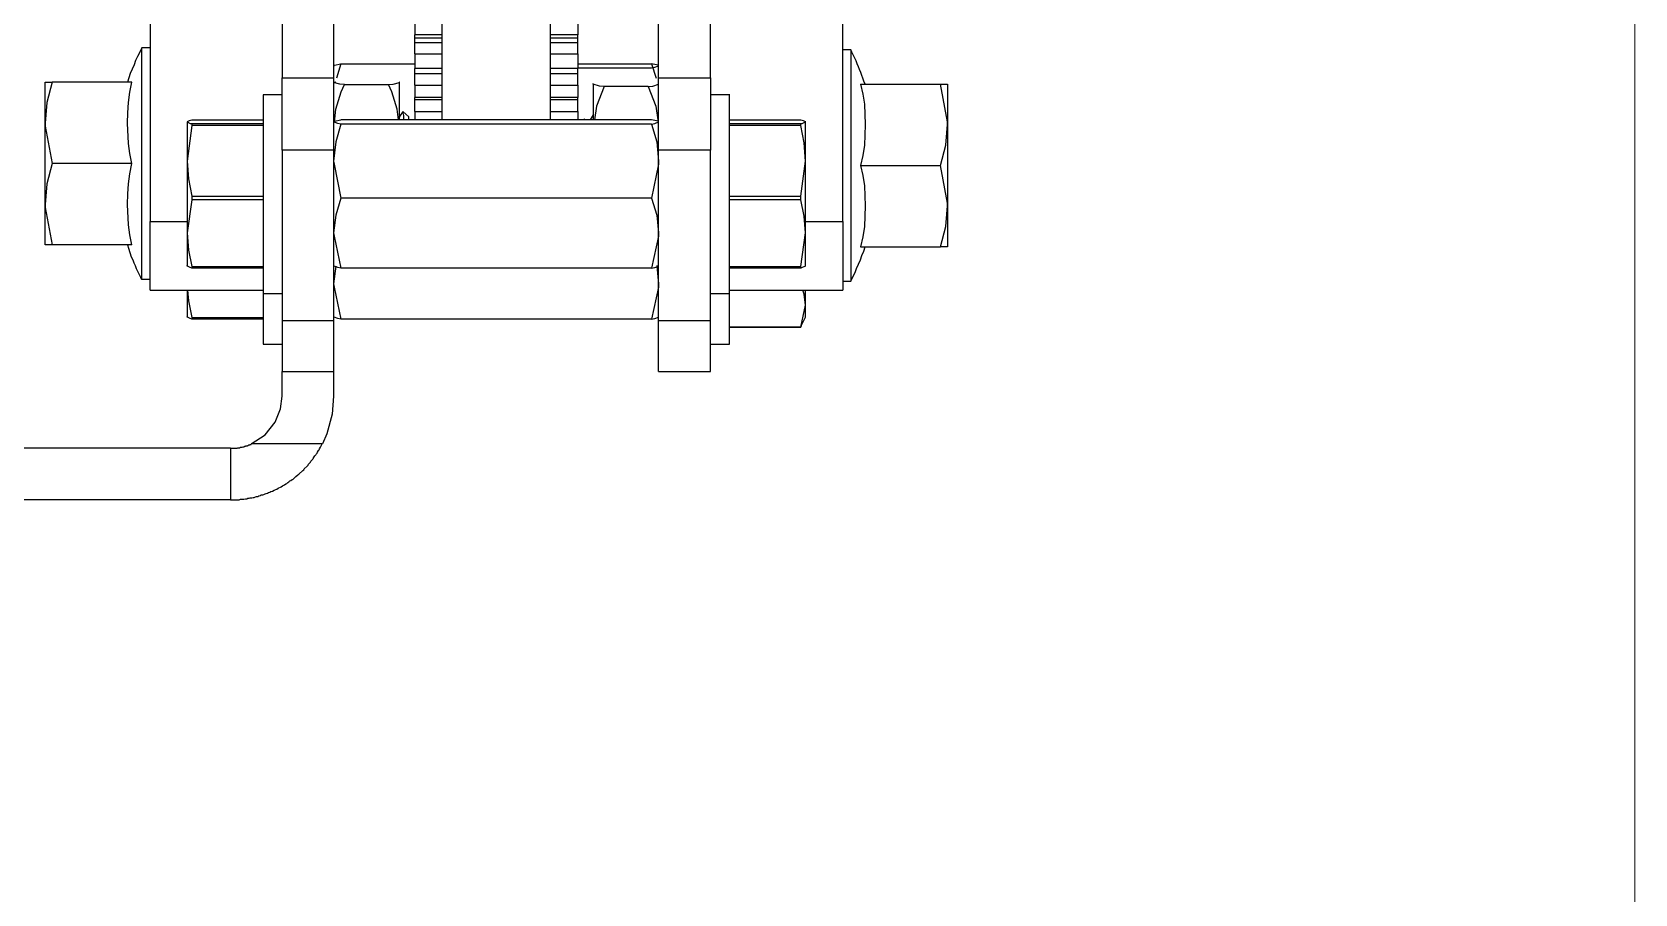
# Model space of a CAD drawing. Header units: inches. Extents: x 0 to 11, y 0.3 to 17.
# Drawn here: x 7.834 to 10.608, y 4.425 to 5.916 of the extents above; entities that cross this region are included whole.
import ezdxf

# ---------------------------------------------------------------- set-up
doc = ezdxf.new("R2010")
doc.units = ezdxf.units.IN
doc.header["$MEASUREMENT"] = 0
doc.layers.add('Layer 1', color=7, linetype='Continuous')

msp = doc.modelspace()

# ---------------------------------------------------------------- linework, layer by layer
at = {"layer": 'Layer 1', "color": 7, "lineweight": 18, "true_color": 0xffffff}
msp.add_lwpolyline([(10.6075, 16.6292), (10.6075, 0.3292)], dxfattribs=at)
at = {"layer": 'Layer 1', "color": 7, "lineweight": 25, "true_color": 0xffffff}
for points in [[(8.5433, 7.3783), (8.5433, 5.7642)], [(8.7308, 7.3783), (8.7308, 5.7642)], [(8.2667, 7.305), (8.2667, 5.8367)], [(8.3558, 7.305), (8.3558, 5.8367)], [(8.9183, 5.8367), (8.9183, 7.305)], [(9.0083, 5.8367), (9.0083, 7.305)], [(8.0133, 6.285), (8.0233, 6.2408), (8.03, 6.2058), (8.0367, 6.1625), (8.0383, 6.1258), (8.0383, 5.5883)], [(9.2367, 5.5883), (9.2367, 5.9667)], [(8.4967, 5.94), (8.4967, 5.9108)], [(8.7783, 5.94), (8.7783, 5.9108)], [(8.5433, 5.9108), (8.4967, 5.9108)], [(8.4967, 5.9058), (8.4967, 5.9108)], [(8.7783, 5.9108), (8.7308, 5.9108)], [(8.7783, 5.9058), (8.7783, 5.9108)], [(8.0242, 5.8883), (8.0208, 5.8808), (8.0167, 5.8733), (8.0133, 5.8667), (8.0108, 5.8592), (8.0042, 5.8442), (7.9992, 5.8292)], [(8.0383, 5.8883), (8.0242, 5.8883)], [(8.0242, 5.4883), (8.0242, 5.8883)], [(8.4967, 5.9058), (8.5433, 5.9058)], [(8.4967, 5.8975), (8.4967, 5.9058)], [(8.4967, 5.8975), (8.5433, 5.8975)], [(8.4967, 5.8783), (8.4967, 5.8975)], [(8.7308, 5.9058), (8.7783, 5.9058)], [(8.7308, 5.8975), (8.7783, 5.8975)], [(8.7783, 5.8975), (8.7783, 5.9058)], [(8.7783, 5.8783), (8.7783, 5.8975)], [(9.2508, 5.885), (9.2367, 5.885)], [(9.2758, 5.8258), (9.2733, 5.8308), (9.2683, 5.8458), (9.2658, 5.8508), (9.2642, 5.8558), (9.2617, 5.8608), (9.26, 5.8658), (9.2525, 5.8808), (9.2508, 5.885)], [(9.2508, 5.885), (9.2508, 5.485)], [(8.3567, 5.8575), (8.3558, 5.8575)], [(8.3567, 5.8575), (8.3575, 5.8583), (8.3683, 5.8608), (8.4967, 5.8608)], [(8.3683, 5.8608), (8.3608, 5.8358)], [(8.4967, 5.8783), (8.4967, 5.8525)], [(8.4967, 5.8783), (8.5433, 5.8783)], [(8.4967, 5.8442), (8.4967, 5.8525)], [(8.5433, 5.8525), (8.4967, 5.8525)], [(8.7308, 5.8783), (8.7783, 5.8783)], [(8.7783, 5.8525), (8.7308, 5.8525)], [(8.7783, 5.8783), (8.7783, 5.8525)], [(8.7783, 5.8608), (8.9058, 5.8608)], [(8.7783, 5.8542), (8.9058, 5.8542), (8.9117, 5.855), (8.9183, 5.8575)], [(8.7783, 5.8442), (8.7783, 5.8525)], [(8.9183, 5.8575), (8.9175, 5.8583), (8.9058, 5.8608), (8.9142, 5.8358)], [(8.9183, 5.8575), (8.9183, 5.8583)], [(7.8692, 5.8292), (7.86, 5.7942), (7.8567, 5.7583)], [(7.8567, 5.7583), (7.8567, 5.8292)], [(7.8567, 5.8292), (7.8692, 5.8292)], [(8.0067, 5.8292), (7.8692, 5.8292)], [(8.0067, 5.5475), (8.0033, 5.565), (8.0008, 5.5825), (7.9992, 5.6175), (8, 5.6358), (8.0008, 5.6533), (8.0033, 5.6708), (8.0067, 5.6883), (8.0033, 5.7058), (8.0008, 5.7233), (7.9992, 5.7583), (8, 5.7758), (8.0008, 5.7942), (8.0033, 5.8117), (8.0067, 5.8292)], [(8.3558, 5.7117), (8.2667, 5.7117), (8.2667, 5.8367)], [(8.2667, 5.8367), (8.3558, 5.8367)], [(8.3558, 5.8367), (8.3558, 5.7117)], [(8.375, 5.825), (8.3667, 5.8258), (8.3558, 5.8283), (8.3567, 5.8292), (8.36, 5.83)], [(8.3567, 5.8292), (8.3558, 5.8283)], [(8.3575, 5.76), (8.36, 5.7825), (8.3692, 5.8125), (8.375, 5.825)], [(8.375, 5.825), (8.4508, 5.825)], [(8.4683, 5.7642), (8.4658, 5.7825), (8.4567, 5.8125), (8.4508, 5.825), (8.4592, 5.8258), (8.47, 5.8283)], [(8.47, 5.8283), (8.4692, 5.8292)], [(8.47, 5.8283), (8.47, 5.8292), (8.4692, 5.8292)], [(8.47, 5.7642), (8.47, 5.8283)], [(8.4967, 5.8442), (8.5433, 5.8442)], [(8.4967, 5.8242), (8.4967, 5.8442)], [(8.4967, 5.8242), (8.4967, 5.8025)], [(8.4967, 5.8242), (8.5433, 5.8242)], [(8.7308, 5.8442), (8.7783, 5.8442)], [(8.7308, 5.8242), (8.7783, 5.8242)], [(8.7783, 5.8242), (8.7783, 5.8442)], [(8.7783, 5.8242), (8.7783, 5.8025)], [(8.805, 5.8258), (8.805, 5.8267)], [(8.805, 5.8258), (8.805, 5.8267)], [(8.8242, 5.8217), (8.8158, 5.8225), (8.805, 5.8258), (8.805, 5.7642)], [(8.9, 5.8217), (8.9083, 5.8225), (8.9183, 5.8258)], [(9.0083, 5.7117), (8.9183, 5.7117), (8.9183, 5.8367)], [(8.9183, 5.8367), (9.0083, 5.8367)], [(8.9183, 5.8258), (8.9183, 5.8267)], [(9.0083, 5.8367), (9.0083, 5.7117)], [(9.2675, 5.8258), (9.4058, 5.8258)], [(9.2675, 5.8258), (9.2717, 5.8083), (9.2742, 5.7908), (9.2758, 5.7558), (9.275, 5.7375), (9.2742, 5.72), (9.2717, 5.7025), (9.2675, 5.685), (9.2717, 5.6675), (9.2742, 5.65), (9.2758, 5.615), (9.275, 5.5975), (9.2742, 5.5792), (9.2717, 5.5617), (9.2675, 5.5442)], [(9.4058, 5.8258), (9.4183, 5.8258), (9.4183, 5.7558)], [(9.4183, 5.7558), (9.4183, 5.7608), (9.4058, 5.8258)], [(8.2667, 5.8075), (8.2342, 5.8075)], [(8.2342, 5.8075), (8.2342, 5.4633)], [(8.4967, 5.7992), (8.4967, 5.8025)], [(8.5433, 5.8025), (8.4967, 5.8025)], [(8.4967, 5.7992), (8.5433, 5.7992)], [(8.4967, 5.7783), (8.4967, 5.7992)], [(8.7783, 5.8025), (8.7308, 5.8025)], [(8.7308, 5.7992), (8.7783, 5.7992)], [(8.7783, 5.7992), (8.7783, 5.8025)], [(8.7783, 5.7783), (8.7783, 5.7992)], [(8.8242, 5.8217), (8.8108, 5.7875), (8.8075, 5.7642)], [(8.9, 5.8217), (8.8242, 5.8217)], [(8.9, 5.8217), (8.9133, 5.7875), (8.9175, 5.76)], [(9.0408, 5.8075), (9.0083, 5.8075)], [(9.0408, 5.8075), (9.0408, 5.8083)], [(9.0408, 5.4633), (9.0408, 5.8075)], [(8.475, 5.7775), (8.4708, 5.7717), (8.47, 5.7683)], [(8.4858, 5.7692), (8.4758, 5.7783)], [(8.4775, 5.7642), (8.4775, 5.7717), (8.4758, 5.7783)], [(8.4858, 5.7642), (8.4858, 5.7692)], [(8.4967, 5.7783), (8.4967, 5.7642)], [(8.4967, 5.7783), (8.5433, 5.7783)], [(8.7308, 5.7783), (8.7783, 5.7783)], [(8.7783, 5.7783), (8.7783, 5.7642)], [(8.805, 5.7725), (8.8, 5.7642)], [(7.8567, 5.7583), (7.8567, 5.7533), (7.8692, 5.6883)], [(7.8567, 5.6175), (7.8567, 5.7583)], [(8.1108, 5.7633), (8.1058, 5.7625), (8.1025, 5.7608)], [(8.1025, 5.7608), (8.1025, 5.6925)], [(8.1025, 5.7608), (8.1075, 5.7575), (8.1108, 5.7575), (8.1108, 5.7542)], [(8.1108, 5.7542), (8.1025, 5.6925)], [(8.2342, 5.7633), (8.1108, 5.7633)], [(8.1108, 5.7575), (8.2342, 5.7575)], [(8.2342, 5.7542), (8.1108, 5.7542)], [(8.3567, 5.7608), (8.3558, 5.7608)], [(8.3683, 5.7567), (8.3633, 5.7575), (8.3558, 5.7608)], [(8.3683, 5.7567), (8.36, 5.7258), (8.3558, 5.6925)], [(8.3567, 5.7608), (8.3575, 5.7617), (8.3683, 5.7642)], [(8.9058, 5.7642), (8.3683, 5.7642)], [(8.9058, 5.7567), (8.3683, 5.7567)], [(8.7908, 5.7642), (8.7892, 5.7658)], [(8.7892, 5.7658), (8.7892, 5.7642)], [(8.9183, 5.7608), (8.9175, 5.7617), (8.9058, 5.7642)], [(8.9058, 5.7567), (8.9117, 5.7575), (8.9183, 5.7608)], [(8.9058, 5.7567), (8.915, 5.7258), (8.9183, 5.6925), (8.9183, 5.6875), (8.9058, 5.6283)], [(8.9183, 5.7608), (8.9183, 5.7617)], [(9.1642, 5.7633), (9.0408, 5.7633)], [(9.0408, 5.7575), (9.1642, 5.7575)], [(9.1642, 5.7542), (9.0408, 5.7542)], [(9.1725, 5.7608), (9.1692, 5.7625), (9.1642, 5.7633)], [(9.1642, 5.7575), (9.1667, 5.7575), (9.1725, 5.7608)], [(9.1642, 5.7542), (9.1642, 5.7575)], [(9.1725, 5.6925), (9.17, 5.7242), (9.1642, 5.7542)], [(9.1725, 5.7608), (9.1725, 5.7617)], [(9.1725, 5.7608), (9.1725, 5.7617)], [(9.1725, 5.6925), (9.1725, 5.7608)], [(9.4058, 5.685), (9.415, 5.72), (9.4183, 5.7558)], [(9.4183, 5.7558), (9.4183, 5.615)], [(7.8692, 5.6883), (7.86, 5.6533), (7.8567, 5.6175)], [(8.0067, 5.6883), (7.8692, 5.6883)], [(8.1025, 5.6925), (8.1025, 5.5683)], [(8.1025, 5.6925), (8.105, 5.6617), (8.1108, 5.6317)], [(8.2667, 5.7117), (8.2667, 5.4167)], [(8.3558, 5.7117), (8.3558, 5.4167)], [(8.3558, 5.6925), (8.3567, 5.6875), (8.3683, 5.6283)], [(8.9183, 5.4167), (8.9183, 5.7117)], [(9.0083, 5.4167), (9.0083, 5.7117)], [(9.1642, 5.6317), (9.1725, 5.6925)], [(9.1725, 5.5683), (9.1725, 5.6925)], [(9.2675, 5.685), (9.4058, 5.685)], [(9.4183, 5.615), (9.4183, 5.62), (9.4058, 5.685)], [(8.1108, 5.6317), (8.1108, 5.6258), (8.1025, 5.5683)], [(8.1108, 5.6317), (8.2342, 5.6317)], [(9.0408, 5.6317), (9.1642, 5.6317)], [(9.1725, 5.5683), (9.17, 5.5975), (9.1642, 5.6258), (9.1642, 5.6317)], [(7.8692, 5.5475), (7.8567, 5.5475), (7.8567, 5.6175)], [(7.8567, 5.6175), (7.8567, 5.6125), (7.8692, 5.5475)], [(8.2342, 5.6258), (8.1108, 5.6258)], [(8.3683, 5.6283), (8.36, 5.5992), (8.3558, 5.5683)], [(8.9058, 5.6283), (8.3683, 5.6283)], [(8.9058, 5.6283), (8.915, 5.5992), (8.9183, 5.5683)], [(9.1642, 5.6258), (9.0408, 5.6258)], [(9.4058, 5.5442), (9.415, 5.5792), (9.4183, 5.615)], [(9.4183, 5.615), (9.4183, 5.5442)], [(8.0383, 5.5883), (8.1025, 5.5883)], [(8.0383, 5.4692), (8.0383, 5.5883)], [(8.3567, 5.5742), (8.3567, 5.5758)], [(9.1725, 5.5883), (9.2367, 5.5883)], [(9.2367, 5.5883), (9.2367, 5.4692)], [(8.0067, 5.5475), (7.8692, 5.5475)], [(7.9992, 5.5475), (8.0008, 5.5417), (8.0058, 5.5267), (8.0083, 5.5217), (8.01, 5.5167), (8.0125, 5.5117), (8.0142, 5.5067), (8.0217, 5.4917), (8.0233, 5.4875)], [(8.1025, 5.5683), (8.1025, 5.5108)], [(8.1025, 5.5683), (8.105, 5.5383), (8.1108, 5.51)], [(8.3558, 5.5683), (8.3567, 5.5625), (8.3683, 5.5075)], [(8.9183, 5.5683), (8.9183, 5.5625), (8.9058, 5.5075), (8.3683, 5.5075)], [(9.1642, 5.51), (9.1725, 5.5683)], [(9.1725, 5.5108), (9.1725, 5.5683)], [(9.2508, 5.485), (9.2542, 5.4925), (9.2583, 5.5), (9.2608, 5.5067), (9.2675, 5.5217), (9.27, 5.5292), (9.2733, 5.5367), (9.2758, 5.5442)], [(9.2675, 5.5442), (9.4058, 5.5442)], [(9.4183, 5.5442), (9.4058, 5.5442)], [(8.1025, 5.5108), (8.1025, 5.5117)], [(8.1108, 5.5075), (8.1075, 5.5083), (8.1033, 5.5108)], [(8.1108, 5.51), (8.1108, 5.5075)], [(8.1108, 5.51), (8.2342, 5.51)], [(8.2342, 5.5075), (8.1108, 5.5075)], [(8.3558, 5.5108), (8.3567, 5.5108)], [(8.36, 5.5108), (8.36, 5.5108), (8.3558, 5.48)], [(8.3683, 5.5075), (8.3633, 5.5083), (8.3567, 5.5108)], [(8.9058, 5.5075), (8.9117, 5.5083), (8.9183, 5.5108)], [(8.915, 5.5117), (8.915, 5.5108), (8.9183, 5.48)], [(8.9183, 5.5108), (8.9183, 5.5117)], [(9.0408, 5.51), (9.1642, 5.51)], [(9.1642, 5.5075), (9.0408, 5.5075)], [(9.1725, 5.5108), (9.1667, 5.5083), (9.1642, 5.5075), (9.1642, 5.51)], [(8.0242, 5.4883), (8.0383, 5.4883)], [(8.0383, 5.4692), (8.2342, 5.4692)], [(8.1025, 5.4692), (8.1025, 5.4225)], [(8.1033, 5.4692), (8.105, 5.4508), (8.1108, 5.4217)], [(8.3558, 5.48), (8.3567, 5.4742), (8.3683, 5.4192)], [(8.3567, 5.4858), (8.3567, 5.4875)], [(8.9183, 5.48), (8.9183, 5.4742), (8.9058, 5.4192), (8.3683, 5.4192)], [(9.0408, 5.4692), (9.2367, 5.4692)], [(9.1725, 5.4433), (9.17, 5.4625), (9.1675, 5.4692)], [(9.1725, 5.4433), (9.1725, 5.4692)], [(9.2367, 5.485), (9.2508, 5.485)], [(8.2342, 5.4633), (8.2667, 5.4633)], [(8.2342, 5.4633), (8.2342, 5.3758)], [(9.0083, 5.4633), (9.0408, 5.4633)], [(9.0408, 5.3758), (9.0408, 5.4633)], [(9.1642, 5.405), (9.1725, 5.4433)], [(9.1725, 5.4225), (9.1725, 5.4433)], [(8.1025, 5.4225), (8.1025, 5.4233)], [(8.1108, 5.4192), (8.1075, 5.42), (8.1033, 5.4225)], [(8.1108, 5.4217), (8.1108, 5.4192)], [(8.1108, 5.4217), (8.2342, 5.4217)], [(8.2342, 5.4192), (8.1108, 5.4192)], [(8.2667, 5.4167), (8.3558, 5.4167)], [(8.2667, 5.4167), (8.2667, 5.3283)], [(8.3558, 5.4225), (8.3567, 5.4225)], [(8.3558, 5.4167), (8.3558, 5.3283)], [(8.3683, 5.4192), (8.3633, 5.42), (8.3567, 5.4225)], [(8.9058, 5.4192), (8.9117, 5.42), (8.9183, 5.4225)], [(8.9183, 5.4225), (8.9183, 5.4233)], [(8.9183, 5.3283), (8.9183, 5.4175)], [(8.9183, 5.4167), (9.0083, 5.4167)], [(9.0083, 5.3283), (9.0083, 5.4167)], [(9.165, 5.4083), (9.1642, 5.405)], [(9.165, 5.4075), (9.1725, 5.4225)], [(9.1642, 5.405), (9.0408, 5.405)], [(9.0408, 5.405), (9.1642, 5.405)], [(8.2342, 5.3758), (8.2667, 5.3758)], [(9.0083, 5.3758), (9.0408, 5.3758)], [(8.3558, 5.2858), (8.3533, 5.255), (8.3442, 5.2208), (8.3367, 5.2033), (8.2133, 5.2033), (8.2375, 5.2192), (8.255, 5.2408), (8.2642, 5.2642), (8.2667, 5.2858), (8.2667, 5.3283)], [(8.2667, 5.3283), (8.3558, 5.3283)], [(8.3558, 5.3283), (8.3558, 5.2858)], [(8.9183, 5.3283), (9.0083, 5.3283)], [(8.1775, 5.1067), (7.66, 5.1067), (7.66, 5.1958)], [(8.1775, 5.1958), (7.66, 5.1958)], [(8.1775, 5.1067), (8.1925, 5.1067), (8.195, 5.1075), (8.2008, 5.1075), (8.2033, 5.1083), (8.2058, 5.1083), (8.2075, 5.1092), (8.21, 5.1092), (8.2117, 5.11), (8.2142, 5.11), (8.2167, 5.1108), (8.2183, 5.1108), (8.2208, 5.1117), (8.2225, 5.1125), (8.225, 5.1125), (8.2267, 5.1133), (8.2292, 5.1142), (8.2308, 5.115), (8.2333, 5.115), (8.235, 5.1158), (8.2375, 5.1167), (8.2392, 5.1175), (8.2417, 5.1183), (8.2433, 5.1192), (8.2458, 5.12), (8.2475, 5.1208), (8.25, 5.1217), (8.2533, 5.1233), (8.2558, 5.1242), (8.2575, 5.125), (8.26, 5.1267), (8.265, 5.1292), (8.2675, 5.1308), (8.2708, 5.1325), (8.2733, 5.1342), (8.275, 5.135), (8.2767, 5.1367), (8.2783, 5.1375), (8.28, 5.1392), (8.2817, 5.14), (8.2842, 5.1417), (8.2858, 5.1425), (8.2892, 5.1458), (8.2908, 5.1467), (8.2942, 5.15), (8.2958, 5.1508), (8.3025, 5.1575), (8.3042, 5.1583), (8.305, 5.16), (8.31, 5.165), (8.3117, 5.1667), (8.3125, 5.1683), (8.3158, 5.1717), (8.3167, 5.1733), (8.32, 5.1767), (8.3208, 5.1783), (8.3225, 5.1808), (8.3233, 5.1825), (8.325, 5.1842), (8.3258, 5.1858), (8.3275, 5.1875), (8.3283, 5.1892), (8.33, 5.1917), (8.3308, 5.1933), (8.3317, 5.195), (8.3333, 5.1975), (8.3358, 5.2025), (8.3358, 5.2033)], [(8.1775, 5.1958), (8.1892, 5.1958), (8.19, 5.1967), (8.1933, 5.1967), (8.195, 5.1975), (8.1975, 5.1975), (8.1992, 5.1983), (8.2008, 5.1983), (8.2025, 5.1992), (8.2033, 5.1992), (8.2042, 5.2), (8.2067, 5.2), (8.2075, 5.2008), (8.2083, 5.2008), (8.2092, 5.2017), (8.2108, 5.2017), (8.2117, 5.2025), (8.2133, 5.2025)], [(8.1775, 5.1958), (8.1775, 5.1067)]]:
    msp.add_lwpolyline(points, dxfattribs=at)

doc.saveas('drawing.dxf')
